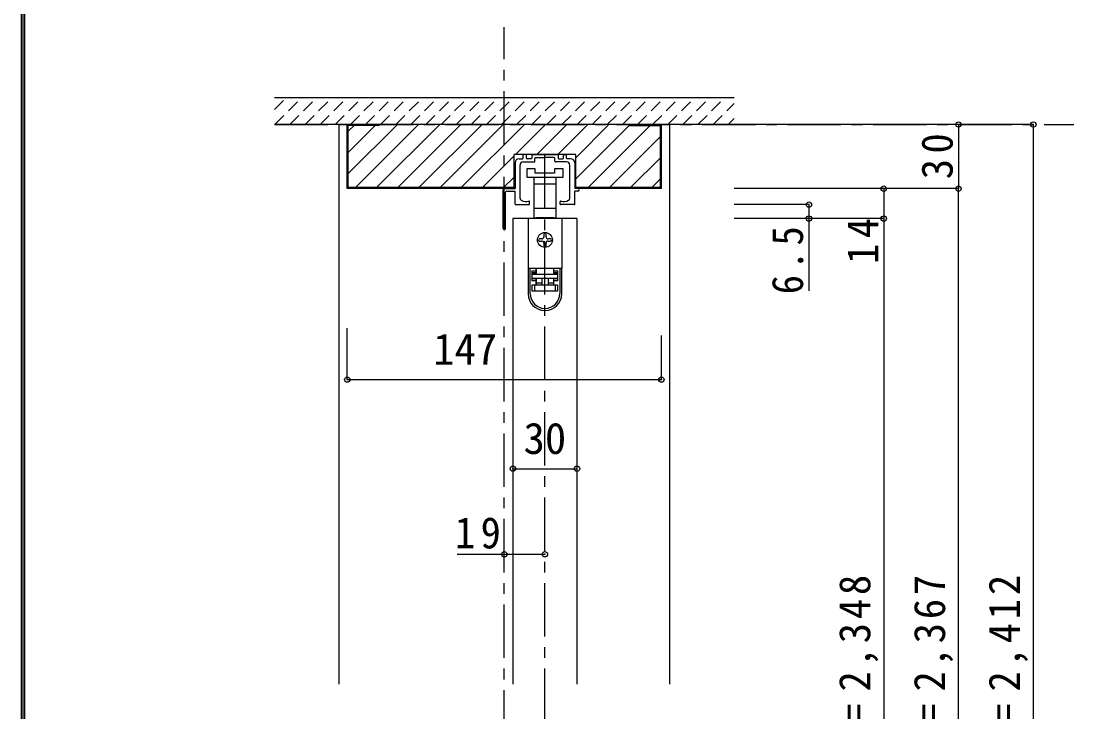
# Model space of a CAD drawing. Units: millimetres at full size, sheet at 1:5; details may follow other scales. Extents: x -973 to 977, y -718 to 696.
# Drawn here: x -973.3 to -480.7, y -322.7 to 0.4 of the extents above; entities that cross this region are included whole.
import ezdxf
from ezdxf.enums import TextEntityAlignment as Align

# ---------------------------------------------------------------- set-up
doc = ezdxf.new("R2010")
doc.units = ezdxf.units.MM
doc.header["$LTSCALE"] = 5
doc.header["$PDMODE"] = 32
doc.header["$PDSIZE"] = 2.5
doc.linetypes.add('CHAIN1', pattern=[8, 5, -1, 1, -1])
doc.linetypes.add('DASHED1', pattern=[1.8, 1.2, -0.6])
for name, color, linetype in [('0-1_通り芯', 4, 'CHAIN1'), ('0-4_枠', 3, 'Continuous'), ('0-6_扉', 6, 'Continuous'), ('0-7_金物', 7, 'Continuous'), ('0-B_寸法', 7, 'Continuous'), ('0-C_ハッチ', 4, 'DASHED1'), ('F-1_枠', 6, 'Continuous')]:
    doc.layers.add(name, color=color, linetype=linetype)
doc.styles.add('ＭＳ ゴシック', font='')
doc.styles.get('ＭＳ ゴシック').set_extended_font_data('MS Gothic')

# ---------------------------------------------------------------- blocks, each defined once
blk = doc.blocks.new('下荷重(戸車)')
at = {"layer": '0-7_金物'}
for p, q in [((8.5, 37.107), (4.5, 37.107)), ((-5.25, 30.107), (0, 30.107)), ((0, 30.107), (5.25, 30.107)), ((5.25, 30.107), (5.25, 33.107)), ((5.25, 18.507), (5.25, 30.107)), ((0, 18.507), (-5.25, 18.507)), ((-5.25, 18.507), (-5.25, 14.107)), ((5.25, 18.507), (0, 18.507)), ((5.25, 14.107), (5.25, 18.507)), ((7.9, 13.807), (-7.9, 13.807)), ((-7.9, 13.807), (-7.9, -9.493)), ((-5.25, 14.107), (-4, 14.107)), ((-4, 14.107), (-4, 13.807)), ((4, 14.107), (-4, 14.107)), ((4, 14.107), (5.25, 14.107)), ((4, 13.807), (4, 14.107)), ((7.9, 13.807), (7.9, -9.493)), ((-0.5, 6.307), (-0.5, 5.307)), ((0.5, 5.307), (0.5, 6.307)), ((-1.5, 4.307), (-2.5, 4.307)), ((-2.5, 3.307), (-1.5, 3.307)), ((-0.5, 2.307), (-0.5, 1.307)), ((0.5, 1.307), (0.5, 2.307)), ((2.5, 4.307), (1.5, 4.307)), ((1.5, 3.307), (2.5, 3.307)), ((7.9, -9.493), (-7.9, -9.493)), ((-7.9, -9.493), (-7.9, -9.593)), ((-6.9, -9.593), (-7.9, -9.593)), ((-7.9, -9.593), (-7.9, -21.293)), ((-4.2, -9.593), (-6.9, -9.593)), ((-6.9, -21.293), (-6.9, -9.593)), ((-4.9, -9.593), (-4.9, -9.493)), ((-4.2, -9.593), (-4.2, -10.593)), ((-4, -11.693), (-4, -9.493)), ((4, -9.493), (4, -11.693)), ((6.9, -9.593), (4.2, -9.593)), ((4.2, -10.593), (4.2, -9.593)), ((4.9, -9.493), (4.9, -9.593)), ((6.9, -9.593), (6.9, -21.293)), ((7.9, -9.593), (6.9, -9.593)), ((7.9, -9.493), (7.9, -9.593)), ((7.9, -21.293), (7.9, -9.593)), ((-6.1, -10.593), (-6.1, -15.293)), ((-6.1, -10.593), (-4.2, -10.593)), ((-6.1, -14.293), (-4.2, -14.293)), ((-5.9, -11.693), (-5.9, -12.193)), ((-4, -11.693), (-5.9, -11.693)), ((-5.9, -12.193), (5.9, -12.193)), ((-5.9, -14.193), (-5.9, -12.193)), ((5.9, -14.193), (-5.9, -14.193)), ((-4.2, -14.293), (-4.2, -15.293)), ((-4, -16.193), (-4, -14.193)), ((-1.5, -14.193), (-1.5, -17.193)), ((1.5, -14.193), (1.5, -17.193)), ((5.9, -11.693), (4, -11.693)), ((4.2, -11.593), (4.2, -10.593)), ((4.2, -10.593), (6.1, -10.593)), ((6.1, -11.593), (4.2, -11.593)), ((5.9, -12.193), (5.9, -11.693)), ((5.9, -12.193), (5.9, -14.193)), ((6.1, -15.293), (6.1, -10.593)), ((-4.2, -15.293), (-6.1, -15.293)), ((-5.9, -17.193), (-4.9, -17.193)), ((-4.9, -17.193), (4.9, -17.193)), ((-4.9, -17.193), (-4.9, -20.193)), ((-4.2, -15.293), (-4.2, -17.193)), ((1.5, -16.193), (4, -16.193)), ((6.1, -15.293), (4.2, -15.293)), ((4.2, -17.193), (4.2, -15.293)), ((4.9, -17.193), (5.9, -17.193)), ((5.9, -17.193), (5.9, -20.193)), ((4.9, -20.193), (-4.9, -20.193))]:
    blk.add_line(p, q, dxfattribs=at)
for points in [[(-8.5, 33.107), (0, 33.107), (8.5, 33.107), (8.5, 37.107)], [(4.5, 37.107), (4.5, 35.107), (-4.5, 35.107), (-4.5, 37.107), (-8.5, 37.107), (-8.5, 33.107)], [(-5.25, 33.107), (-5.25, 30.107), (-5.25, 18.507)], [(-4.2, -10.593), (-4.2, -11.593), (-6.1, -11.593)], [(4, -14.193), (4, -16.193), (4, -17.193)], [(4.2, -15.293), (4.2, -14.293), (6.1, -14.293)], [(-4.9, -20.193), (-5.9, -20.193), (-5.9, -17.193)], [(-4, -17.193), (-4, -16.193), (-1.5, -16.193)], [(5.9, -20.193), (4.9, -20.193), (4.9, -17.193)]]:
    blk.add_lwpolyline(points, dxfattribs=at)
blk.add_circle((0, 3.807), 3.5, dxfattribs=at)
for centre, radius, start, end in [((-1.5, 5.307), 1, 270, 0), ((0, 6.307), 0.5, 90, 180), ((0, 6.307), 0.5, 0, 90), ((1.5, 5.307), 1, 180, 270), ((-2.5, 3.807), 0.5, 90, 180), ((-2.5, 3.807), 0.5, 180, 270), ((-1.5, 2.307), 1, 0, 90), ((0, 1.307), 0.5, 180, 270), ((0, 1.307), 0.5, 270, 0), ((1.5, 2.307), 1, 90, 180), ((2.5, 3.807), 0.5, 0, 90), ((2.5, 3.807), 0.5, 270, 0), ((0, -21.293), 7.9, 180, 0), ((0, -21.293), 6.9, 180, 0)]:
    blk.add_arc(centre, radius, start, end, dxfattribs=at)
blk = doc.blocks.new('03')
at = {"layer": '0-B_寸法'}
for p, q in [((-13.079, 5.476), (-13.079, -6.524)), ((-11.079, 7.476), (-9.529, 7.476)), ((-9.229, 7.776), (-9.229, 9.176)), ((-9.229, 5.976), (-4.029, 5.976)), ((-8.029, 9.476), (-8.929, 9.476)), ((-7.729, 7.776), (-7.729, 9.176)), ((-5.529, 7.476), (-7.429, 7.476)), ((-5.229, 9.176), (-5.229, 7.776)), ((-4.929, 9.476), (6.771, 9.476)), ((-3.729, 6.276), (-3.729, 7.676)), ((-3.429, 7.976), (0.621, 7.976)), ((0.921, 8.276), (0.621, 7.976)), ((0.921, 8.276), (1.221, 7.976)), ((5.271, 7.976), (1.221, 7.976)), ((5.571, 6.276), (5.571, 7.676)), ((11.071, 5.976), (5.871, 5.976)), ((7.071, 9.176), (7.071, 7.776)), ((7.371, 7.476), (9.271, 7.476)), ((9.571, 7.776), (9.571, 9.176)), ((9.871, 9.476), (10.771, 9.476)), ((11.071, 7.776), (11.071, 9.176)), ((12.921, 7.476), (11.371, 7.476)), ((14.921, 5.476), (14.921, -6.524)), ((-10.679, -11.096), (-10.679, 4.476)), ((12.521, -11.096), (12.521, 4.476)), ((-18.679, -25.124), (-18.679, -7.024)), ((-18.179, -6.524), (-13.079, -6.524)), ((-17.479, -25.124), (-17.479, -8.224)), ((-16.979, -7.724), (-13.079, -7.724)), ((-13.079, -13.724), (-13.079, -7.724)), ((16.321, -6.524), (14.921, -6.524)), ((16.321, -7.724), (14.921, -7.724)), ((14.921, -13.724), (14.921, -7.724)), ((-12.779, -14.024), (-6.529, -14.024)), ((-6.229, -13.724), (-6.229, -12.649)), ((8.071, -13.724), (8.071, -12.649)), ((14.621, -14.024), (8.371, -14.024))]:
    blk.add_line(p, q, dxfattribs=at)
for centre, radius, start, end in [((-11.079, 5.476), 2, 90, 180), ((-9.229, 4.476), 1.5, 90, 180), ((-9.529, 7.776), 0.3, 270, 0), ((-8.929, 9.176), 0.3, 90, 180), ((-8.029, 9.176), 0.3, 0, 90), ((-7.429, 7.776), 0.3, 180, 270), ((-5.529, 7.776), 0.3, 270, 0), ((-4.929, 9.176), 0.3, 90, 180), ((-4.029, 6.276), 0.3, 270, 0), ((-3.429, 7.676), 0.3, 90, 180), ((5.271, 7.676), 0.3, 0, 90), ((5.871, 6.276), 0.3, 180, 270), ((6.771, 9.176), 0.3, 0, 90), ((7.371, 7.776), 0.3, 180, 270), ((9.271, 7.776), 0.3, 270, 0), ((9.871, 9.176), 0.3, 90, 180), ((10.771, 9.176), 0.3, 0, 90), ((11.371, 7.776), 0.3, 180, 270), ((11.071, 4.476), 1.5, 0, 90), ((12.921, 5.476), 2, 0, 90), ((-18.179, -7.024), 0.5, 90, 180), ((-16.979, -8.224), 0.5, 90, 180), ((16.321, -7.124), 0.6, 0, 90), ((16.321, -7.124), 0.6, 270, 0), ((-12.779, -13.724), 0.3, 180, 270), ((-9.679, -11.096), 1, 180, 243.25632), ((-7.879, -7.524), 5, 243.25632, 284.75682), ((-6.529, -12.649), 0.3, 0, 104.75682), ((-6.529, -13.724), 0.3, 270, 0), ((8.371, -12.649), 0.3, 75.24318, 180), ((8.371, -13.724), 0.3, 180, 270), ((9.721, -7.524), 5, 255.24318, 296.74368), ((11.521, -11.096), 1, 296.74368, 0), ((14.621, -13.724), 0.3, 270, 0), ((-18.079, -25.124), 0.6, 180, 0)]:
    blk.add_arc(centre, radius, start, end, dxfattribs=at)

msp = doc.modelspace()

# ---------------------------------------------------------------- linework, layer by layer
at = {"layer": '0-1_通り芯'}
for p, q in [((-747.246, -577.5), (-747.246, -2.5)), ((-854.746, -48), (-480.746, -48)), ((-728.246, -567.5), (-728.246, -62))]:
    msp.add_line(p, q, dxfattribs=at)
at = {"layer": '0-4_枠', "color": 4}
for p, q in [((-824.746, -48), (-820.746, -48)), ((-824.746, -48), (-824.746, -309.75)), ((-669.746, -48), (-673.746, -48)), ((-669.746, -309.75), (-669.746, -48))]:
    msp.add_line(p, q, dxfattribs=at)
at = {"layer": '0-4_枠'}
for p, q in [((-820.746, -78), (-820.746, -48)), ((-673.746, -48), (-820.746, -48)), ((-820.246, -77.5), (-820.246, -48.5)), ((-805.746, -48.5), (-820.246, -48.5)), ((-805.746, -48), (-805.746, -48.5)), ((-688.746, -48.5), (-688.746, -48)), ((-688.746, -48.5), (-674.246, -48.5)), ((-674.246, -77.5), (-674.246, -48.5)), ((-673.746, -78), (-673.746, -48)), ((-742.646, -78), (-742.646, -62)), ((-713.846, -62), (-742.646, -62)), ((-713.846, -78), (-713.846, -62)), ((-742.646, -78), (-820.746, -78)), ((-742.646, -77.5), (-820.246, -77.5)), ((-674.246, -77.5), (-713.846, -77.5)), ((-673.746, -78), (-713.846, -78))]:
    msp.add_line(p, q, dxfattribs=at)
at = {"layer": '0-6_扉'}
for p, q in [((-713.246, -92), (-743.246, -92)), ((-743.246, -92), (-743.246, -309.75)), ((-713.246, -92), (-713.246, -309.75))]:
    msp.add_line(p, q, dxfattribs=at)
at = {"layer": '0-7_金物', "color": 4, "linetype": 'DASHED1'}
for p, q in [((-854.746, -41.037), (-849.209, -35.5)), ((-854.638, -48), (-842.138, -35.5)), ((-847.567, -48), (-835.067, -35.5)), ((-840.495, -48), (-827.995, -35.5)), ((-833.424, -48), (-820.924, -35.5)), ((-826.353, -48), (-813.853, -35.5)), ((-819.282, -48), (-806.782, -35.5)), ((-812.211, -48), (-799.711, -35.5)), ((-805.14, -48), (-792.64, -35.5)), ((-798.069, -48), (-785.569, -35.5)), ((-790.998, -48), (-778.498, -35.5)), ((-783.927, -48), (-771.427, -35.5)), ((-776.856, -48), (-764.356, -35.5)), ((-769.785, -48), (-757.285, -35.5)), ((-762.714, -48), (-750.214, -35.5)), ((-755.643, -48), (-743.143, -35.5)), ((-748.572, -48), (-736.072, -35.5)), ((-741.501, -48), (-729.001, -35.5)), ((-734.429, -48), (-721.929, -35.5)), ((-727.358, -48), (-714.858, -35.5)), ((-720.287, -48), (-707.787, -35.5)), ((-713.216, -48), (-700.716, -35.5)), ((-706.145, -48), (-693.645, -35.5)), ((-699.074, -48), (-686.574, -35.5)), ((-692.003, -48), (-679.503, -35.5)), ((-684.932, -48), (-672.432, -35.5)), ((-677.861, -48), (-665.361, -35.5)), ((-670.79, -48), (-658.29, -35.5)), ((-663.719, -48), (-651.219, -35.5)), ((-656.648, -48), (-644.148, -35.5)), ((-649.577, -48), (-639.746, -38.169)), ((-642.506, -48), (-639.746, -45.24))]:
    msp.add_line(p, q, dxfattribs=at)
at = {"layer": '0-7_金物', "color": 2}
for p, q in [((-639.746, -35.5), (-854.746, -35.5)), ((-639.746, -48), (-854.746, -48))]:
    msp.add_line(p, q, dxfattribs=at)
at = {"layer": '0-7_金物', "color": 4, "linetype": 'CHAIN1'}
msp.add_line((-854.746, -48), (-639.746, -48), dxfattribs=at)
at = {"layer": '0-B_寸法', "color": 4}
for p, q in [((-499.746, -48), (-639.746, -48)), ((-534.746, -48), (-534.746, -78)), ((-499.746, -48), (-499.746, -555.5)), ((-534.746, -78), (-639.746, -78)), ((-569.746, -78), (-569.746, -92)), ((-534.746, -567.5), (-534.746, -78)), ((-604.746, -85.5), (-639.746, -85.5)), ((-604.746, -85.5), (-604.746, -125.84)), ((-569.746, -92), (-639.746, -92)), ((-569.746, -92), (-569.746, -547.5)), ((-820.746, -167.304), (-820.746, -143.246)), ((-673.746, -167.304), (-673.746, -146.746)), ((-820.746, -167.304), (-673.746, -167.304)), ((-743.246, -209), (-713.246, -209)), ((-769.246, -249), (-728.246, -249))]:
    msp.add_line(p, q, dxfattribs=at)
at = {"layer": '0-B_寸法'}
for p in [(-534.746, -48), (-499.746, -48), (-569.746, -78), (-534.746, -78), (-604.746, -85.5), (-604.746, -92), (-569.746, -92), (-820.746, -167.304), (-673.746, -167.304), (-743.246, -209), (-713.246, -209), (-747.246, -249), (-728.246, -249)]:
    msp.add_point(p, dxfattribs=at)
at = {"layer": '0-C_ハッチ', "linetype": 'Continuous'}
for p, q in [((-820.246, -70.972), (-797.274, -48)), ((-820.246, -51.173), (-817.573, -48.5)), ((-820.246, -61.073), (-807.673, -48.5)), ((-816.874, -77.5), (-787.374, -48)), ((-806.975, -77.5), (-777.475, -48)), ((-797.075, -77.5), (-767.575, -48)), ((-757.676, -48), (-787.176, -77.5)), ((-777.276, -77.5), (-747.776, -48)), ((-767.377, -77.5), (-737.877, -48)), ((-741.977, -62), (-727.977, -48)), ((-732.078, -62), (-718.078, -48)), ((-722.178, -62), (-708.178, -48)), ((-713.846, -63.567), (-698.279, -48)), ((-713.846, -73.467), (-688.746, -48.367)), ((-678.98, -48.5), (-707.98, -77.5)), ((-698.08, -77.5), (-674.246, -53.666)), ((-757.477, -77.5), (-742.646, -62.669)), ((-688.181, -77.5), (-674.246, -63.565)), ((-747.578, -77.5), (-742.646, -72.568)), ((-678.281, -77.5), (-674.246, -73.465))]:
    msp.add_line(p, q, dxfattribs=at)
at = {"layer": 'F-1_枠'}
for p, q in [((-973.347, 695.833), (-973.347, -700.833)), ((-972.514, 695.833), (-972.514, -700.833)), ((-971.68, 695.833), (-971.68, -700.833))]:
    msp.add_line(p, q, dxfattribs=at)

# ---------------------------------------------------------------- block references
at = {"layer": '0-7_金物'}
for name, p in [('03', (-729.167, -71.476)), ('下荷重(戸車)', (-728.246, -105.807))]:
    msp.add_blockref(name, p, dxfattribs=at)

# ---------------------------------------------------------------- texts
at = {"layer": '0-B_寸法', "style": 'ＭＳ ゴシック'}
for s, p in [('147', (-780.527, -164.804)), ('30', (-738.246, -206.5))]:
    msp.add_text(s, height=14.66, dxfattribs=at).set_placement(p, align=Align.BOTTOM_LEFT)
at = {"layer": '0-B_寸法', "char_height": 14.66, "attachment_point": 7, "rotation": 90, "style": 'ＭＳ ゴシック'}
for s, insert in [('\\T1.27;\\W0.95;30', (-537.246, -73.625)), ('\\T1.27;\\W0.95;14', (-572.246, -113.25)), ('\\T1.27;\\W0.9;6.5', (-607.246, -127.414)), ('\\T1.19;\\W0.95;ＤＨ＝2,348', (-572.246, -381)), ('\\T1.19;\\W0.95;枠内＝2,367', (-537.246, -381)), ('\\T1.19;\\W0.95;枠外＝2,412', (-502.246, -381))]:
    msp.add_mtext(s, dxfattribs=dict(at, insert=insert))
at = {"layer": '0-B_寸法', "insert": (-770.371, -246.5), "char_height": 14.66, "attachment_point": 7, "style": 'ＭＳ ゴシック'}
msp.add_mtext('\\T1.27;\\W0.95;19', dxfattribs=at)

doc.saveas('drawing.dxf')
